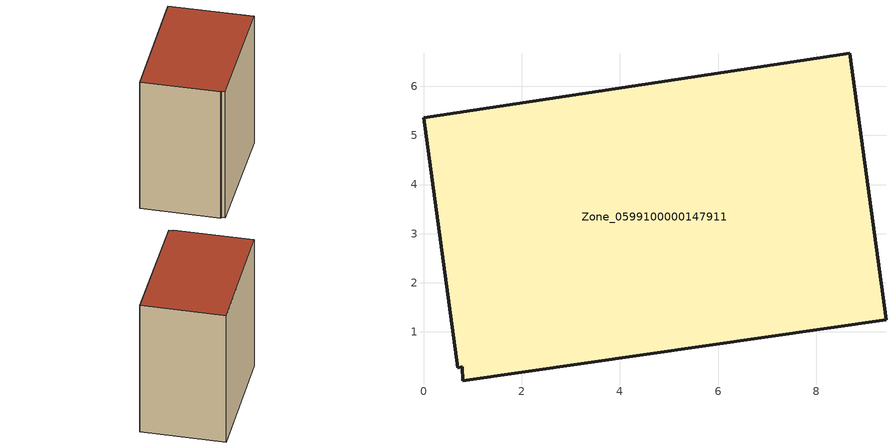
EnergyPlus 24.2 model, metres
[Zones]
Zone_0599100000147911
 floor ground (C_G): 0.79,0.28 0.7,0.27 0,5.36 8.68,6.67 9.42,1.25 0.8,0.01 z0
 wall outside (C_F): 9.42,1.25 8.68,6.67 0,5.36 0.7,0.27 0.79,0.28 0.8,0.01 9.42,1.25 z0:9.34
 roof outside (C_R): 0.8,0.01 9.42,1.25 8.68,6.67 0,5.36 0.7,0.27 0.79,0.28 z9.34
[BUILDING]
Pand.0599100000147911: North Axis=0; Terrain=City; Loads Convergence Tolerance Value=0.04; Temperature Convergence Tolerance Value=0.4; Solar Distribution=FullExterior; Maximum Number of Warmup Days=25; Minimum Number of Warmup Days=1
[Site:Location]
Rotterdam.The.Hague.AP_ZH_NLD Design_Conditions: Latitude=51.96; Longitude=4.45; Time Zone=1; Elevation=-4.5
[SITE:GROUNDTEMPERATURE:BUILDINGSURFACE]
18, 18, 18, 18, 18, 18, 18, 18, 18, 18, 18, 18
[MATERIAL] Thermal Absorptance=0.9; Solar Absorptance=0.7; Visible Absorptance=0.7
Name | Roughness | Thickness | Conductivity | Density | Specific Heat
G.TI.1946 | MediumSmooth | 0.15 | 1 | 540 | 1210
F.TI.1946 | Rough | 0.3 | 0.857143 | 1920 | 840
R.TI.1946 | MediumRough | 0.2 | 0.1 | 1500 | 1000
[CONSTRUCTION]
C_G: G.TI.1946
C_F: F.TI.1946
C_R: R.TI.1946
[ZONE]
Zone_0599100000147911: Type=1; Multiplier=1; Ceiling Height=Autocalculate; Volume=Autocalculate; Floor Area=autocalculate; Part of Total Floor Area=Yes
[ZONEINFILTRATION:DESIGNFLOWRATE]
Infil_Zone_0599100000147911: Zone or ZoneList or Space or SpaceList=Zone_0599100000147911; Schedule=AlwaysOn; Design Flow Rate Calculation Method=Flow/Area; Flow Rate per Floor Area=0.003; Constant Term Coefficient=1; Temperature Term Coefficient=0; Velocity Term Coefficient=0; Velocity Squared Term Coefficient=0
[HVACTEMPLATE:ZONE:IDEALLOADSAIRSYSTEM]
Zone_0599100000147911: Maximum Heating Supply Air Temperature=50; Minimum Cooling Supply Air Temperature=13; Maximum Heating Supply Air Humidity Ratio=0.0156; Minimum Cooling Supply Air Humidity Ratio=0.0077; Heating Limit=NoLimit; Cooling Limit=NoLimit; Dehumidification Control Type=ConstantSensibleHeatRatio; Cooling Sensible Heat Ratio=0.7; Dehumidification Setpoint=60; Humidification Control Type=None; Humidification Setpoint=30; Outdoor Air Method=None; Outdoor Air Flow Rate per Person=0.00944; Outdoor Air Flow Rate per Zone Floor Area=0; Outdoor Air Flow Rate per Zone=0; Demand Controlled Ventilation Type=None; Outdoor Air Economizer Type=NoEconomizer; Heat Recovery Type=None; Sensible Heat Recovery Effectiveness=0.7; Latent Heat Recovery Effectiveness=0.65
[ZONECONTROL:THERMOSTAT]
ThermostatControl_Zone_0599100000147911: Zone or ZoneList=Zone_0599100000147911; Control Type Schedule=DualSetpointControlType; Control 1=Thermostat_Zone_0599100000147911; Temperature Difference Between Cutout And Setpoint=0
[THERMOSTATSETPOINT:DUALSETPOINT]
Thermostat_Zone_0599100000147911: Heating Setpoint Temperature Schedule=HeatingSetpoint_Zone_0599100000147911; Cooling Setpoint Temperature Schedule=CoolingSetpoint_Zone_0599100000147911
[SCHEDULE:COMPACT]
HeatingSetpoint_Zone_0599100000147911: Through: 12/31, For: AllDays, Until: 24:00, 21
CoolingSetpoint_Zone_0599100000147911: Through: 12/31, For: AllDays, Until: 24:00, 24
DualSetpointControlType: Through: 12/31, For: AllDays, Until: 24:00, 4
AlwaysOn: Through: 12/31, For: AllDays, Until: 24:00, 1
